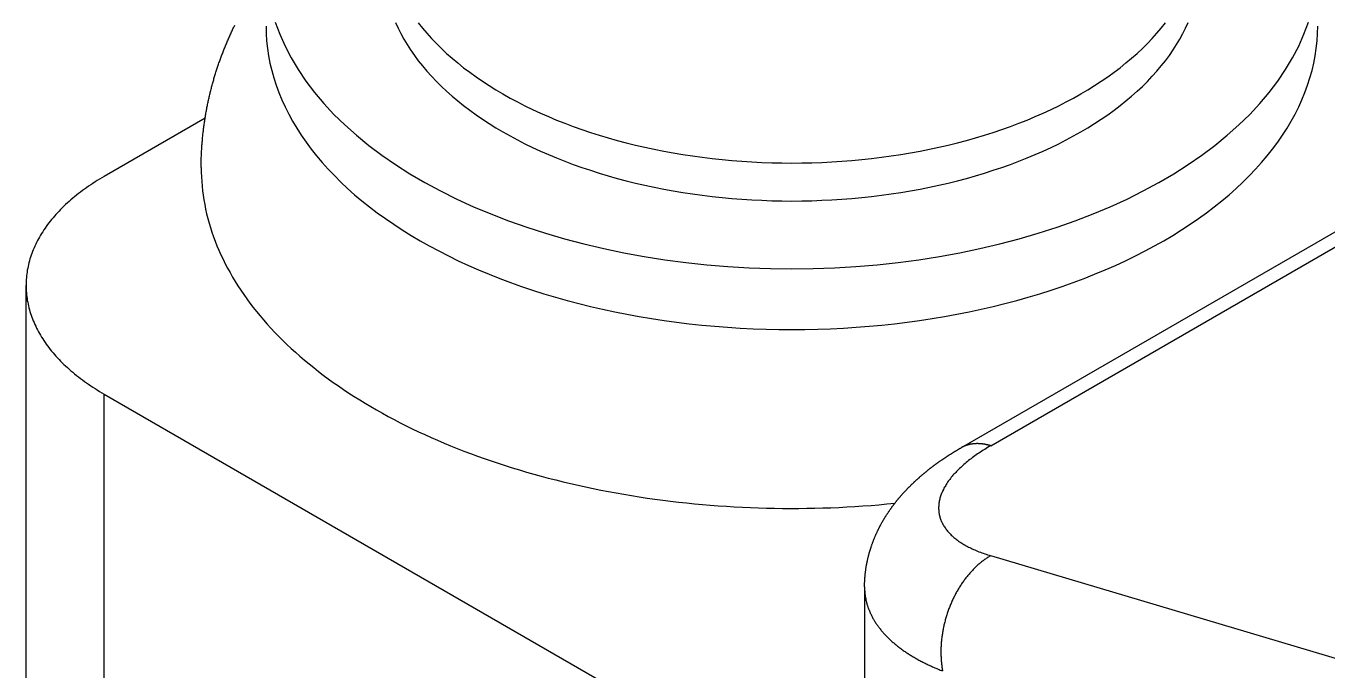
# Model space of a CAD drawing. Extents: x 3.27 to 9.48, y 3.29 to 7.63.
# Drawn here: x 7.4901 to 7.7786, y 7.1617 to 7.3046 of the extents above; entities that cross this region are included whole.
import ezdxf

# ---------------------------------------------------------------- set-up
doc = ezdxf.new("R2010")
doc.units = 0
doc.layers.add('VISIBLE_EDGES_ANSI_', color=7, linetype='CONTINUOUS')
doc.layers.add('VISIBLE_TANGENT_EDGES_ANSI', color=7, linetype='CONTINUOUS')

msp = doc.modelspace()

# ---------------------------------------------------------------- linework, layer by layer
at = {"layer": 'VISIBLE_EDGES_ANSI_'}
for p, q in [((8.17055, 7.48436), (7.69729, 7.21113)), ((7.52976, 7.28418), (7.50739, 7.27126)), ((7.49009, 7.15715), (7.49009, 7.24715)), ((7.50739, 7.22304), (7.67591, 7.12574)), ((7.67591, 7.18028), (7.67591, 6.91759))]:
    msp.add_line(p, q, dxfattribs=at)
for points in [[(7.54533, 7.3055, 0), (7.54632, 7.30282, 0), (7.54749, 7.30017, 0), (7.54884, 7.29755, 0), (7.55038, 7.29497, 0), (7.5521, 7.29242, 0), (7.554, 7.28991, 0), (7.55607, 7.28745, 0), (7.55832, 7.28504, 0), (7.56073, 7.28269, 0), (7.5633, 7.28039, 0), (7.56604, 7.27816, 0), (7.56893, 7.27599, 0), (7.57197, 7.2739, 0), (7.57515, 7.27187, 0), (7.57848, 7.26992, 0), (7.58194, 7.26806, 0), (7.58553, 7.26627, 0), (7.58924, 7.26457, 0), (7.59306, 7.26296, 0), (7.597, 7.26144, 0), (7.60104, 7.26001, 0), (7.60518, 7.25868, 0), (7.60941, 7.25745, 0), (7.61372, 7.25632, 0), (7.61811, 7.25529, 0), (7.62257, 7.25436, 0), (7.62709, 7.25354, 0), (7.63166, 7.25282, 0), (7.63628, 7.25222, 0), (7.64094, 7.25172, 0), (7.64563, 7.25133, 0), (7.65034, 7.25105, 0), (7.65507, 7.25089, 0), (7.6598, 7.25083, 0), (7.66454, 7.25089, 0), (7.66927, 7.25105, 0), (7.67398, 7.25133, 0), (7.67867, 7.25172, 0), (7.68333, 7.25222, 0), (7.68795, 7.25282, 0), (7.69252, 7.25354, 0), (7.69704, 7.25436, 0), (7.70149, 7.25529, 0), (7.70588, 7.25632, 0), (7.71019, 7.25745, 0), (7.71442, 7.25868, 0), (7.71856, 7.26001, 0), (7.7226, 7.26144, 0), (7.72654, 7.26296, 0), (7.73037, 7.26457, 0), (7.73408, 7.26627, 0), (7.73767, 7.26806, 0), (7.74113, 7.26992, 0), (7.74445, 7.27187, 0), (7.74764, 7.2739, 0), (7.75068, 7.27599, 0), (7.75357, 7.27816, 0), (7.7563, 7.28039, 0), (7.75888, 7.28269, 0), (7.76129, 7.28504, 0), (7.76353, 7.28745, 0), (7.76561, 7.28991, 0), (7.7675, 7.29242, 0), (7.76922, 7.29497, 0), (7.77076, 7.29755, 0), (7.77212, 7.30017, 0), (7.77329, 7.30282, 0), (7.77427, 7.3055, 0)], [(7.57197, 7.30541, 0), (7.57253, 7.30417, 0), (7.57315, 7.30294, 0), (7.57382, 7.30172, 0), (7.57454, 7.3005, 0), (7.57532, 7.2993, 0), (7.57614, 7.29811, 0), (7.57702, 7.29693, 0), (7.57795, 7.29576, 0), (7.57892, 7.29461, 0), (7.57994, 7.29347, 0), (7.58102, 7.29235, 0), (7.58213, 7.29124, 0), (7.5833, 7.29014, 0), (7.58451, 7.28907, 0), (7.58577, 7.28801, 0), (7.58707, 7.28697, 0), (7.58842, 7.28595, 0), (7.58981, 7.28495, 0), (7.59124, 7.28397, 0), (7.59271, 7.28301, 0), (7.59422, 7.28207, 0), (7.59577, 7.28115, 0), (7.59736, 7.28025, 0), (7.59899, 7.27938, 0), (7.60066, 7.27853, 0), (7.60236, 7.2777, 0), (7.60409, 7.2769, 0), (7.60586, 7.27612, 0), (7.60766, 7.27537, 0), (7.6095, 7.27465, 0), (7.61136, 7.27395, 0), (7.61325, 7.27327, 0), (7.61517, 7.27263, 0), (7.61712, 7.27201, 0), (7.61909, 7.27142, 0), (7.62109, 7.27085, 0), (7.62311, 7.27032, 0), (7.62515, 7.26981, 0), (7.62721, 7.26934, 0), (7.6293, 7.26889, 0), (7.6314, 7.26847, 0), (7.63352, 7.26809, 0), (7.63565, 7.26773, 0), (7.6378, 7.2674, 0), (7.63996, 7.2671, 0), (7.64214, 7.26684, 0), (7.64432, 7.2666, 0), (7.64652, 7.2664, 0), (7.64872, 7.26623, 0), (7.65093, 7.26609, 0), (7.65314, 7.26598, 0), (7.65536, 7.2659, 0), (7.65758, 7.26585, 0), (7.6598, 7.26583, 0), (7.66203, 7.26585, 0), (7.66425, 7.2659, 0), (7.66646, 7.26598, 0), (7.66868, 7.26609, 0), (7.67089, 7.26623, 0), (7.67309, 7.2664, 0), (7.67528, 7.2666, 0), (7.67747, 7.26684, 0), (7.67964, 7.2671, 0), (7.6818, 7.2674, 0), (7.68395, 7.26773, 0), (7.68609, 7.26809, 0), (7.68821, 7.26847, 0), (7.69031, 7.26889, 0), (7.69239, 7.26934, 0), (7.69446, 7.26981, 0), (7.6965, 7.27032, 0), (7.69852, 7.27085, 0), (7.70052, 7.27142, 0), (7.70249, 7.27201, 0), (7.70444, 7.27263, 0), (7.70636, 7.27327, 0), (7.70825, 7.27395, 0), (7.71011, 7.27465, 0), (7.71194, 7.27537, 0), (7.71374, 7.27612, 0), (7.71551, 7.2769, 0), (7.71725, 7.2777, 0), (7.71895, 7.27853, 0), (7.72061, 7.27938, 0), (7.72224, 7.28025, 0), (7.72383, 7.28115, 0), (7.72538, 7.28207, 0), (7.7269, 7.28301, 0), (7.72837, 7.28397, 0), (7.7298, 7.28495, 0), (7.73119, 7.28595, 0), (7.73253, 7.28697, 0), (7.73384, 7.28801, 0), (7.73509, 7.28907, 0), (7.73631, 7.29014, 0), (7.73747, 7.29124, 0), (7.73859, 7.29235, 0), (7.73966, 7.29347, 0), (7.74069, 7.29461, 0), (7.74166, 7.29576, 0), (7.74259, 7.29693, 0), (7.74346, 7.29811, 0), (7.74429, 7.2993, 0), (7.74506, 7.3005, 0), (7.74578, 7.30172, 0), (7.74645, 7.30294, 0), (7.74707, 7.30417, 0), (7.74764, 7.30541, 0)], [(7.5289, 7.27327, 0), (7.5289, 7.27352, 0), (7.5289, 7.27377, 0), (7.5289, 7.27401, 0), (7.5289, 7.27426, 0), (7.52891, 7.27451, 0), (7.52891, 7.27476, 0), (7.52892, 7.27501, 0), (7.52893, 7.27525, 0), (7.52893, 7.2755, 0), (7.52894, 7.27575, 0), (7.52895, 7.27599, 0), (7.52896, 7.27624, 0), (7.52897, 7.27649, 0), (7.52899, 7.27674, 0), (7.529, 7.27698, 0), (7.52901, 7.27723, 0), (7.52903, 7.27748, 0), (7.52904, 7.27772, 0), (7.52906, 7.27797, 0), (7.52908, 7.27822, 0), (7.5291, 7.27846, 0), (7.52912, 7.27871, 0), (7.52914, 7.27896, 0), (7.52916, 7.2792, 0), (7.52918, 7.27945, 0), (7.5292, 7.2797, 0), (7.52923, 7.27994, 0), (7.52925, 7.28019, 0), (7.52928, 7.28043, 0), (7.5293, 7.28068, 0), (7.52933, 7.28092, 0), (7.52936, 7.28117, 0), (7.52939, 7.28141, 0), (7.52942, 7.28166, 0), (7.52945, 7.2819, 0), (7.52948, 7.28215, 0), (7.52951, 7.28239, 0), (7.52954, 7.28264, 0), (7.52958, 7.28288, 0), (7.52961, 7.28313, 0), (7.52965, 7.28337, 0), (7.52968, 7.28361, 0), (7.52972, 7.28386, 0), (7.52976, 7.2841, 0), (7.5298, 7.28434, 0), (7.52984, 7.28459, 0), (7.52988, 7.28483, 0), (7.52992, 7.28507, 0), (7.52996, 7.28532, 0), (7.53, 7.28556, 0), (7.53005, 7.2858, 0), (7.53009, 7.28604, 0), (7.53014, 7.28628, 0), (7.53019, 7.28652, 0), (7.53023, 7.28677, 0), (7.53028, 7.28701, 0), (7.53033, 7.28725, 0), (7.53038, 7.28749, 0), (7.53043, 7.28773, 0), (7.53048, 7.28797, 0), (7.53053, 7.28821, 0), (7.53059, 7.28845, 0), (7.53064, 7.28869, 0), (7.53069, 7.28893, 0), (7.53075, 7.28917, 0), (7.5308, 7.2894, 0), (7.53086, 7.28964, 0), (7.53092, 7.28988, 0), (7.53098, 7.29012, 0), (7.53104, 7.29036, 0), (7.5311, 7.29059, 0), (7.53116, 7.29083, 0), (7.53122, 7.29107, 0), (7.53128, 7.2913, 0), (7.53134, 7.29154, 0), (7.53141, 7.29177, 0), (7.53147, 7.29201, 0), (7.53154, 7.29224, 0), (7.53161, 7.29248, 0), (7.53167, 7.29271, 0), (7.53174, 7.29295, 0), (7.53181, 7.29318, 0), (7.53188, 7.29342, 0), (7.53195, 7.29365, 0), (7.53202, 7.29388, 0), (7.53209, 7.29411, 0), (7.53216, 7.29435, 0), (7.53224, 7.29458, 0), (7.53231, 7.29481, 0), (7.53238, 7.29504, 0), (7.53246, 7.29527, 0), (7.53254, 7.2955, 0), (7.53261, 7.29573, 0), (7.53269, 7.29596, 0), (7.53277, 7.29619, 0), (7.53285, 7.29642, 0), (7.53293, 7.29665, 0), (7.53301, 7.29688, 0), (7.53309, 7.2971, 0), (7.53317, 7.29733, 0), (7.53325, 7.29756, 0), (7.53334, 7.29779, 0), (7.53342, 7.29801, 0), (7.53351, 7.29824, 0), (7.53359, 7.29846, 0), (7.53368, 7.29869, 0), (7.53377, 7.29891, 0), (7.53385, 7.29914, 0), (7.53394, 7.29936, 0), (7.53403, 7.29958, 0), (7.53412, 7.29981, 0), (7.53421, 7.30003, 0), (7.5343, 7.30025, 0), (7.53439, 7.30047, 0), (7.53449, 7.3007, 0), (7.53458, 7.30092, 0), (7.53467, 7.30114, 0), (7.53477, 7.30136, 0), (7.53486, 7.30158, 0), (7.53496, 7.3018, 0), (7.53506, 7.30202, 0), (7.53515, 7.30223, 0), (7.53525, 7.30245, 0), (7.53535, 7.30267, 0), (7.53545, 7.30289, 0), (7.53555, 7.3031, 0), (7.53565, 7.30332, 0), (7.53575, 7.30354, 0), (7.53585, 7.30375, 0), (7.53595, 7.30397, 0), (7.53606, 7.30418, 0), (7.53616, 7.3044, 0), (7.53626, 7.30461, 0), (7.53637, 7.30482, 0)], [(7.54327, 7.30461, 0), (7.5433, 7.30296, 0), (7.54341, 7.30131, 0), (7.54358, 7.29966, 0), (7.54383, 7.29802, 0), (7.54414, 7.29638, 0), (7.54453, 7.29474, 0), (7.54498, 7.29311, 0), (7.54551, 7.29149, 0), (7.5461, 7.28987, 0), (7.54676, 7.28827, 0), (7.54749, 7.28667, 0), (7.54829, 7.28508, 0), (7.54915, 7.28351, 0), (7.55008, 7.28195, 0), (7.55108, 7.2804, 0), (7.55214, 7.27887, 0), (7.55327, 7.27735, 0), (7.55446, 7.27585, 0), (7.55571, 7.27436, 0), (7.55703, 7.2729, 0), (7.55841, 7.27145, 0), (7.55985, 7.27002, 0), (7.56135, 7.26862, 0), (7.56291, 7.26723, 0), (7.56453, 7.26587, 0), (7.5662, 7.26453, 0), (7.56793, 7.26322, 0), (7.56972, 7.26193, 0), (7.57156, 7.26067, 0), (7.57346, 7.25943, 0), (7.5754, 7.25822, 0), (7.5774, 7.25704, 0), (7.57945, 7.25588, 0), (7.58154, 7.25476, 0), (7.58369, 7.25367, 0), (7.58587, 7.2526, 0), (7.58811, 7.25157, 0), (7.59038, 7.25057, 0), (7.5927, 7.2496, 0), (7.59506, 7.24867, 0), (7.59746, 7.24777, 0), (7.59989, 7.2469, 0), (7.60236, 7.24607, 0), (7.60487, 7.24528, 0), (7.60741, 7.24452, 0), (7.60998, 7.24379, 0), (7.61258, 7.2431, 0), (7.61521, 7.24245, 0), (7.61786, 7.24184, 0), (7.62054, 7.24126, 0), (7.62325, 7.24073, 0), (7.62597, 7.24023, 0), (7.62872, 7.23977, 0), (7.63149, 7.23935, 0), (7.63427, 7.23897, 0), (7.63707, 7.23862, 0), (7.63988, 7.23832, 0), (7.6427, 7.23806, 0), (7.64554, 7.23784, 0), (7.64838, 7.23766, 0), (7.65123, 7.23751, 0), (7.65408, 7.23741, 0), (7.65694, 7.23735, 0), (7.6598, 7.23733, 0), (7.66266, 7.23735, 0), (7.66552, 7.23741, 0), (7.66838, 7.23751, 0), (7.67123, 7.23766, 0), (7.67407, 7.23784, 0), (7.6769, 7.23806, 0), (7.67973, 7.23832, 0), (7.68254, 7.23862, 0), (7.68534, 7.23897, 0), (7.68812, 7.23935, 0), (7.69088, 7.23977, 0), (7.69363, 7.24023, 0), (7.69636, 7.24073, 0), (7.69906, 7.24126, 0), (7.70174, 7.24184, 0), (7.7044, 7.24245, 0), (7.70703, 7.2431, 0), (7.70963, 7.24379, 0), (7.7122, 7.24452, 0), (7.71474, 7.24528, 0), (7.71724, 7.24607, 0), (7.71971, 7.2469, 0), (7.72215, 7.24777, 0), (7.72455, 7.24867, 0), (7.7269, 7.2496, 0), (7.72922, 7.25057, 0), (7.7315, 7.25157, 0), (7.73373, 7.2526, 0), (7.73592, 7.25367, 0), (7.73806, 7.25476, 0), (7.74016, 7.25588, 0), (7.74221, 7.25704, 0), (7.7442, 7.25822, 0), (7.74615, 7.25943, 0), (7.74804, 7.26067, 0), (7.74989, 7.26193, 0), (7.75167, 7.26322, 0), (7.7534, 7.26453, 0), (7.75508, 7.26587, 0), (7.7567, 7.26723, 0), (7.75826, 7.26862, 0), (7.75976, 7.27002, 0), (7.7612, 7.27145, 0), (7.76258, 7.2729, 0), (7.7639, 7.27436, 0), (7.76515, 7.27585, 0), (7.76634, 7.27735, 0), (7.76747, 7.27887, 0), (7.76853, 7.2804, 0), (7.76953, 7.28195, 0), (7.77046, 7.28351, 0), (7.77132, 7.28508, 0), (7.77212, 7.28667, 0), (7.77285, 7.28827, 0), (7.77351, 7.28987, 0), (7.7741, 7.29149, 0), (7.77462, 7.29311, 0), (7.77508, 7.29474, 0), (7.77546, 7.29638, 0), (7.77578, 7.29802, 0), (7.77602, 7.29966, 0), (7.7762, 7.30131, 0), (7.7763, 7.30296, 0), (7.77634, 7.30461, 0)], [(7.50739, 7.27126, 0), (7.50688, 7.27096, 0), (7.50637, 7.27066, 0), (7.50588, 7.27036, 0), (7.50539, 7.27005, 0), (7.5049, 7.26974, 0), (7.50443, 7.26942, 0), (7.50396, 7.2691, 0), (7.50349, 7.26878, 0), (7.50304, 7.26846, 0), (7.50259, 7.26813, 0), (7.50215, 7.2678, 0), (7.50171, 7.26746, 0), (7.50128, 7.26713, 0), (7.50086, 7.26679, 0), (7.50045, 7.26644, 0), (7.50004, 7.2661, 0), (7.49964, 7.26575, 0), (7.49925, 7.26539, 0), (7.49887, 7.26504, 0), (7.49849, 7.26468, 0), (7.49812, 7.26432, 0), (7.49776, 7.26396, 0), (7.49741, 7.26359, 0), (7.49706, 7.26323, 0), (7.49672, 7.26286, 0), (7.49639, 7.26248, 0), (7.49607, 7.26211, 0), (7.49576, 7.26173, 0), (7.49545, 7.26135, 0), (7.49515, 7.26097, 0), (7.49487, 7.26059, 0), (7.49458, 7.2602, 0), (7.49431, 7.25981, 0), (7.49405, 7.25942, 0), (7.49379, 7.25903, 0), (7.49354, 7.25864, 0), (7.4933, 7.25824, 0), (7.49307, 7.25785, 0), (7.49285, 7.25745, 0), (7.49263, 7.25705, 0), (7.49243, 7.25665, 0), (7.49223, 7.25625, 0), (7.49204, 7.25584, 0), (7.49186, 7.25544, 0), (7.49169, 7.25503, 0), (7.49152, 7.25462, 0), (7.49137, 7.25421, 0), (7.49122, 7.2538, 0), (7.49109, 7.25339, 0), (7.49096, 7.25298, 0), (7.49084, 7.25257, 0), (7.49073, 7.25216, 0), (7.49063, 7.25174, 0), (7.49053, 7.25133, 0), (7.49045, 7.25091, 0), (7.49037, 7.2505, 0), (7.49031, 7.25008, 0), (7.49025, 7.24966, 0), (7.4902, 7.24924, 0), (7.49016, 7.24883, 0), (7.49013, 7.24841, 0), (7.49011, 7.24799, 0), (7.49009, 7.24757, 0), (7.49009, 7.24715, 0), (7.49009, 7.24673, 0), (7.49011, 7.24632, 0), (7.49013, 7.2459, 0), (7.49016, 7.24548, 0), (7.4902, 7.24506, 0), (7.49025, 7.24464, 0), (7.49031, 7.24423, 0), (7.49037, 7.24381, 0), (7.49045, 7.2434, 0), (7.49053, 7.24298, 0), (7.49063, 7.24256, 0), (7.49073, 7.24215, 0), (7.49084, 7.24174, 0), (7.49096, 7.24132, 0), (7.49109, 7.24091, 0), (7.49122, 7.2405, 0), (7.49137, 7.24009, 0), (7.49152, 7.23968, 0), (7.49169, 7.23928, 0), (7.49186, 7.23887, 0), (7.49204, 7.23846, 0), (7.49223, 7.23806, 0), (7.49243, 7.23766, 0), (7.49263, 7.23726, 0), (7.49285, 7.23686, 0), (7.49307, 7.23646, 0), (7.4933, 7.23606, 0), (7.49354, 7.23567, 0), (7.49379, 7.23527, 0), (7.49405, 7.23488, 0), (7.49431, 7.23449, 0), (7.49458, 7.23411, 0), (7.49487, 7.23372, 0), (7.49515, 7.23334, 0), (7.49545, 7.23295, 0), (7.49576, 7.23258, 0), (7.49607, 7.2322, 0), (7.49639, 7.23182, 0), (7.49672, 7.23145, 0), (7.49706, 7.23108, 0), (7.49741, 7.23071, 0), (7.49776, 7.23035, 0), (7.49812, 7.22998, 0), (7.49849, 7.22962, 0), (7.49887, 7.22927, 0), (7.49925, 7.22891, 0), (7.49964, 7.22856, 0), (7.50004, 7.22821, 0), (7.50045, 7.22786, 0), (7.50086, 7.22752, 0), (7.50128, 7.22718, 0), (7.50171, 7.22684, 0), (7.50215, 7.22651, 0), (7.50259, 7.22618, 0), (7.50304, 7.22585, 0), (7.50349, 7.22552, 0), (7.50396, 7.2252, 0), (7.50443, 7.22488, 0), (7.5049, 7.22457, 0), (7.50539, 7.22426, 0), (7.50588, 7.22395, 0), (7.50637, 7.22364, 0), (7.50688, 7.22334, 0), (7.50739, 7.22304, 0)], [(7.5289, 7.27327, 0), (7.52891, 7.27224, 0), (7.52895, 7.27121, 0), (7.52901, 7.27018, 0), (7.52909, 7.26915, 0), (7.5292, 7.26812, 0), (7.52934, 7.26709, 0), (7.52949, 7.26607, 0), (7.52968, 7.26504, 0), (7.52988, 7.26402, 0), (7.53011, 7.26299, 0), (7.53037, 7.26197, 0), (7.53065, 7.26095, 0), (7.53095, 7.25994, 0), (7.53128, 7.25893, 0), (7.53163, 7.25791, 0), (7.532, 7.25691, 0), (7.5324, 7.2559, 0), (7.53282, 7.2549, 0), (7.53327, 7.2539, 0), (7.53374, 7.25291, 0), (7.53423, 7.25192, 0), (7.53475, 7.25093, 0), (7.53529, 7.24995, 0), (7.53585, 7.24897, 0), (7.53644, 7.24799, 0), (7.53704, 7.24702, 0), (7.53768, 7.24606, 0), (7.53833, 7.2451, 0), (7.53901, 7.24415, 0), (7.53971, 7.2432, 0), (7.54043, 7.24226, 0), (7.54117, 7.24132, 0), (7.54194, 7.24039, 0), (7.54273, 7.23946, 0), (7.54354, 7.23854, 0), (7.54437, 7.23763, 0), (7.54522, 7.23672, 0), (7.54609, 7.23583, 0), (7.54699, 7.23493, 0), (7.54791, 7.23405, 0), (7.54884, 7.23317, 0), (7.5498, 7.2323, 0), (7.55078, 7.23144, 0), (7.55178, 7.23058, 0), (7.5528, 7.22974, 0), (7.55383, 7.2289, 0), (7.55489, 7.22807, 0), (7.55597, 7.22725, 0), (7.55707, 7.22643, 0), (7.55818, 7.22563, 0), (7.55932, 7.22483, 0), (7.56047, 7.22405, 0), (7.56164, 7.22327, 0), (7.56284, 7.2225, 0), (7.56404, 7.22174, 0), (7.56527, 7.22099, 0), (7.56651, 7.22025, 0), (7.56778, 7.21952, 0), (7.56905, 7.2188, 0), (7.57035, 7.21809, 0), (7.57166, 7.21739, 0), (7.57299, 7.2167, 0), (7.57433, 7.21603, 0), (7.57569, 7.21536, 0), (7.57707, 7.2147, 0), (7.57846, 7.21405, 0), (7.57987, 7.21342, 0), (7.58129, 7.2128, 0), (7.58273, 7.21218, 0), (7.58418, 7.21158, 0), (7.58564, 7.21099, 0), (7.58712, 7.21041, 0), (7.58861, 7.20985, 0), (7.59012, 7.20929, 0), (7.59164, 7.20875, 0), (7.59317, 7.20822, 0), (7.59471, 7.2077, 0), (7.59626, 7.20719, 0), (7.59783, 7.2067, 0), (7.59941, 7.20622, 0), (7.601, 7.20575, 0), (7.6026, 7.20529, 0), (7.60421, 7.20485, 0), (7.60583, 7.20441, 0), (7.60747, 7.204, 0), (7.60911, 7.20359, 0), (7.61076, 7.2032, 0), (7.61242, 7.20282, 0), (7.61409, 7.20245, 0), (7.61576, 7.2021, 0), (7.61745, 7.20176, 0), (7.61914, 7.20143, 0), (7.62085, 7.20112, 0), (7.62255, 7.20082, 0), (7.62427, 7.20053, 0), (7.62599, 7.20026, 0), (7.62772, 7.2, 0), (7.62945, 7.19975, 0), (7.63119, 7.19952, 0), (7.63294, 7.1993, 0), (7.63469, 7.1991, 0), (7.63644, 7.19891, 0), (7.6382, 7.19873, 0), (7.63997, 7.19857, 0), (7.64173, 7.19842, 0), (7.6435, 7.19828, 0), (7.64528, 7.19816, 0), (7.64705, 7.19805, 0), (7.64883, 7.19796, 0), (7.65061, 7.19788, 0), (7.65239, 7.19781, 0), (7.65418, 7.19776, 0), (7.65596, 7.19773, 0), (7.65775, 7.1977, 0), (7.65953, 7.19769, 0), (7.66132, 7.1977, 0), (7.6631, 7.19772, 0), (7.66489, 7.19775, 0), (7.66667, 7.1978, 0), (7.66845, 7.19786, 0), (7.67023, 7.19793, 0), (7.67201, 7.19802, 0), (7.67379, 7.19813, 0), (7.67556, 7.19824, 0), (7.67734, 7.19837, 0), (7.6791, 7.19852, 0), (7.68087, 7.19868, 0), (7.68263, 7.19885, 0)], [(7.67591, 7.18028, 0), (7.67591, 7.18041, 0), (7.67591, 7.18054, 0), (7.67592, 7.18066, 0), (7.67592, 7.18079, 0), (7.67592, 7.18092, 0), (7.67592, 7.18104, 0), (7.67593, 7.18117, 0), (7.67593, 7.1813, 0), (7.67594, 7.18142, 0), (7.67594, 7.18155, 0), (7.67595, 7.18168, 0), (7.67596, 7.1818, 0), (7.67596, 7.18193, 0), (7.67597, 7.18205, 0), (7.67598, 7.18218, 0), (7.67599, 7.1823, 0), (7.676, 7.18243, 0), (7.67601, 7.18255, 0), (7.67602, 7.18268, 0), (7.67603, 7.1828, 0), (7.67604, 7.18293, 0), (7.67606, 7.18305, 0), (7.67607, 7.18318, 0), (7.67608, 7.1833, 0), (7.6761, 7.18342, 0), (7.67611, 7.18355, 0), (7.67613, 7.18367, 0), (7.67614, 7.18379, 0), (7.67616, 7.18391, 0), (7.67617, 7.18404, 0), (7.67619, 7.18416, 0), (7.67621, 7.18428, 0), (7.67623, 7.1844, 0), (7.67625, 7.18452, 0), (7.67626, 7.18465, 0), (7.67628, 7.18477, 0), (7.6763, 7.18489, 0), (7.67633, 7.18501, 0), (7.67635, 7.18513, 0), (7.67637, 7.18525, 0), (7.67639, 7.18537, 0), (7.67641, 7.18549, 0), (7.67644, 7.18561, 0), (7.67646, 7.18573, 0), (7.67648, 7.18585, 0), (7.67651, 7.18597, 0), (7.67653, 7.18608, 0), (7.67656, 7.1862, 0), (7.67658, 7.18632, 0), (7.67661, 7.18644, 0), (7.67664, 7.18655, 0), (7.67667, 7.18667, 0), (7.67669, 7.18679, 0), (7.67672, 7.18691, 0), (7.67675, 7.18702, 0), (7.67678, 7.18714, 0), (7.67681, 7.18725, 0), (7.67684, 7.18737, 0), (7.67687, 7.18748, 0), (7.6769, 7.1876, 0), (7.67693, 7.18771, 0), (7.67696, 7.18783, 0), (7.67699, 7.18794, 0), (7.67703, 7.18805, 0), (7.67706, 7.18817, 0), (7.67709, 7.18828, 0), (7.67713, 7.18839, 0), (7.67716, 7.1885, 0), (7.6772, 7.18862, 0), (7.67723, 7.18873, 0), (7.67727, 7.18884, 0), (7.6773, 7.18895, 0), (7.67734, 7.18906, 0), (7.67737, 7.18917, 0), (7.67741, 7.18928, 0), (7.67745, 7.18939, 0), (7.67749, 7.1895, 0), (7.67752, 7.18961, 0), (7.67756, 7.18972, 0), (7.6776, 7.18982, 0), (7.67764, 7.18993, 0), (7.67768, 7.19004, 0), (7.67772, 7.19015, 0), (7.67776, 7.19025, 0), (7.6778, 7.19036, 0), (7.67784, 7.19047, 0), (7.67788, 7.19057, 0), (7.67792, 7.19068, 0), (7.67796, 7.19078, 0), (7.678, 7.19089, 0), (7.67805, 7.19099, 0), (7.67809, 7.1911, 0), (7.67813, 7.1912, 0), (7.67817, 7.1913, 0), (7.67822, 7.19141, 0), (7.67826, 7.19151, 0), (7.67831, 7.19161, 0), (7.67835, 7.19171, 0), (7.67839, 7.19181, 0), (7.67844, 7.19192, 0), (7.67848, 7.19202, 0), (7.67853, 7.19212, 0), (7.67858, 7.19222, 0), (7.67862, 7.19232, 0), (7.67867, 7.19242, 0), (7.67872, 7.19252, 0), (7.67876, 7.19262, 0), (7.67881, 7.19272, 0), (7.67886, 7.19281, 0), (7.6789, 7.19291, 0), (7.67895, 7.19301, 0), (7.679, 7.19311, 0), (7.67905, 7.19321, 0), (7.6791, 7.1933, 0), (7.67915, 7.1934, 0), (7.6792, 7.1935, 0), (7.67925, 7.19359, 0), (7.6793, 7.19369, 0), (7.67935, 7.19378, 0), (7.6794, 7.19388, 0), (7.67945, 7.19397, 0), (7.6795, 7.19407, 0), (7.67955, 7.19416, 0), (7.6796, 7.19426, 0), (7.67965, 7.19435, 0), (7.6797, 7.19444, 0), (7.67976, 7.19454, 0), (7.67981, 7.19463, 0), (7.67986, 7.19472, 0), (7.67991, 7.19481, 0), (7.67997, 7.1949, 0), (7.68002, 7.195, 0), (7.68007, 7.19509, 0), (7.68013, 7.19518, 0), (7.68018, 7.19527, 0), (7.68023, 7.19536, 0), (7.68029, 7.19545, 0), (7.68034, 7.19554, 0), (7.6804, 7.19563, 0), (7.68045, 7.19572, 0), (7.68051, 7.1958, 0), (7.68056, 7.19589, 0), (7.68062, 7.19598, 0), (7.68067, 7.19607, 0), (7.68073, 7.19616, 0), (7.68078, 7.19624, 0), (7.68084, 7.19633, 0), (7.68089, 7.19642, 0), (7.68095, 7.1965, 0), (7.68101, 7.19659, 0), (7.68106, 7.19667, 0), (7.68112, 7.19676, 0), (7.68118, 7.19684, 0), (7.68124, 7.19693, 0), (7.68129, 7.19701, 0), (7.68135, 7.1971, 0), (7.68141, 7.19718, 0), (7.68147, 7.19727, 0), (7.68152, 7.19735, 0), (7.68158, 7.19743, 0), (7.68164, 7.19752, 0), (7.6817, 7.1976, 0), (7.68176, 7.19768, 0), (7.68182, 7.19776, 0), (7.68187, 7.19784, 0), (7.68193, 7.19793, 0), (7.68199, 7.19801, 0), (7.68205, 7.19809, 0), (7.68211, 7.19817, 0), (7.68217, 7.19825, 0), (7.68223, 7.19833, 0), (7.68229, 7.19841, 0), (7.68235, 7.19849, 0), (7.68241, 7.19857, 0), (7.68247, 7.19865, 0), (7.68253, 7.19873, 0), (7.68259, 7.19881, 0), (7.68265, 7.19888, 0), (7.68272, 7.19896, 0), (7.68278, 7.19904, 0), (7.68284, 7.19912, 0), (7.6829, 7.1992, 0), (7.68296, 7.19927, 0), (7.68302, 7.19935, 0), (7.68308, 7.19943, 0), (7.68315, 7.1995, 0), (7.68321, 7.19958, 0), (7.68327, 7.19966, 0), (7.68333, 7.19973, 0), (7.68339, 7.19981, 0), (7.68346, 7.19988, 0), (7.68352, 7.19996, 0), (7.68358, 7.20003, 0), (7.68365, 7.20011, 0), (7.68371, 7.20018, 0), (7.68377, 7.20026, 0), (7.68384, 7.20033, 0), (7.6839, 7.2004, 0), (7.68396, 7.20048, 0), (7.68403, 7.20055, 0), (7.68409, 7.20062, 0), (7.68415, 7.2007, 0), (7.68422, 7.20077, 0), (7.68428, 7.20084, 0), (7.68435, 7.20091, 0), (7.68441, 7.20098, 0), (7.68448, 7.20106, 0), (7.68454, 7.20113, 0), (7.68461, 7.2012, 0), (7.68467, 7.20127, 0), (7.68474, 7.20134, 0), (7.6848, 7.20141, 0), (7.68487, 7.20148, 0), (7.68493, 7.20155, 0), (7.685, 7.20162, 0), (7.68506, 7.20169, 0), (7.68513, 7.20176, 0), (7.68519, 7.20183, 0), (7.68526, 7.2019, 0), (7.68533, 7.20197, 0), (7.68539, 7.20204, 0), (7.68546, 7.20211, 0), (7.68552, 7.20217, 0), (7.68559, 7.20224, 0), (7.68566, 7.20231, 0), (7.68572, 7.20238, 0), (7.68579, 7.20245, 0), (7.68586, 7.20251, 0), (7.68592, 7.20258, 0), (7.68599, 7.20265, 0), (7.68606, 7.20271, 0), (7.68613, 7.20278, 0), (7.68619, 7.20285, 0), (7.68626, 7.20291, 0), (7.68633, 7.20298, 0), (7.6864, 7.20304, 0), (7.68646, 7.20311, 0), (7.68653, 7.20318, 0), (7.6866, 7.20324, 0), (7.68667, 7.20331, 0), (7.68673, 7.20337, 0), (7.6868, 7.20344, 0), (7.68687, 7.2035, 0), (7.68694, 7.20357, 0), (7.68701, 7.20363, 0), (7.68708, 7.20369, 0), (7.68714, 7.20376, 0), (7.68721, 7.20382, 0), (7.68728, 7.20389, 0), (7.68735, 7.20395, 0), (7.68742, 7.20401, 0), (7.68749, 7.20407, 0), (7.68756, 7.20414, 0), (7.68763, 7.2042, 0), (7.6877, 7.20426, 0), (7.68777, 7.20433, 0), (7.68784, 7.20439, 0), (7.68791, 7.20445, 0), (7.68798, 7.20451, 0), (7.68805, 7.20457, 0), (7.68812, 7.20463, 0), (7.68819, 7.2047, 0), (7.68826, 7.20476, 0), (7.68833, 7.20482, 0), (7.6884, 7.20488, 0), (7.68847, 7.20494, 0), (7.68854, 7.205, 0), (7.68861, 7.20506, 0), (7.68868, 7.20512, 0), (7.68875, 7.20518, 0), (7.68882, 7.20524, 0), (7.68889, 7.2053, 0), (7.68896, 7.20536, 0), (7.68903, 7.20542, 0), (7.6891, 7.20548, 0), (7.68918, 7.20554, 0), (7.68925, 7.2056, 0), (7.68932, 7.20566, 0), (7.68939, 7.20572, 0), (7.68946, 7.20577, 0), (7.68953, 7.20583, 0), (7.68961, 7.20589, 0), (7.68968, 7.20595, 0), (7.68975, 7.20601, 0), (7.68982, 7.20606, 0), (7.68989, 7.20612, 0), (7.68997, 7.20618, 0), (7.69004, 7.20624, 0), (7.69011, 7.20629, 0), (7.69018, 7.20635, 0), (7.69026, 7.20641, 0), (7.69033, 7.20647, 0), (7.6904, 7.20652, 0), (7.69047, 7.20658, 0), (7.69055, 7.20664, 0), (7.69062, 7.20669, 0), (7.69069, 7.20675, 0), (7.69077, 7.2068, 0), (7.69084, 7.20686, 0), (7.69091, 7.20692, 0), (7.69099, 7.20697, 0), (7.69106, 7.20703, 0), (7.69113, 7.20708, 0), (7.69121, 7.20714, 0), (7.69128, 7.20719, 0), (7.69136, 7.20725, 0), (7.69143, 7.2073, 0), (7.6915, 7.20736, 0), (7.69158, 7.20741, 0), (7.69165, 7.20747, 0), (7.69173, 7.20752, 0), (7.6918, 7.20758, 0), (7.69188, 7.20763, 0), (7.69195, 7.20768, 0), (7.69202, 7.20774, 0), (7.6921, 7.20779, 0), (7.69217, 7.20784, 0), (7.69225, 7.2079, 0), (7.69232, 7.20795, 0), (7.6924, 7.208, 0), (7.69247, 7.20806, 0), (7.69255, 7.20811, 0), (7.69262, 7.20816, 0), (7.6927, 7.20822, 0), (7.69277, 7.20827, 0), (7.69285, 7.20832, 0), (7.69293, 7.20837, 0), (7.693, 7.20843, 0), (7.69308, 7.20848, 0), (7.69315, 7.20853, 0), (7.69323, 7.20858, 0), (7.69331, 7.20863, 0), (7.69338, 7.20869, 0), (7.69346, 7.20874, 0), (7.69353, 7.20879, 0), (7.69361, 7.20884, 0), (7.69369, 7.20889, 0), (7.69376, 7.20894, 0), (7.69384, 7.20899, 0), (7.69392, 7.20904, 0), (7.69399, 7.20909, 0), (7.69407, 7.20915, 0), (7.69415, 7.2092, 0), (7.69422, 7.20925, 0), (7.6943, 7.2093, 0), (7.69438, 7.20935, 0), (7.69445, 7.2094, 0), (7.69453, 7.20945, 0), (7.69461, 7.2095, 0), (7.69469, 7.20955, 0), (7.69476, 7.2096, 0), (7.69484, 7.20965, 0), (7.69492, 7.20969, 0), (7.695, 7.20974, 0), (7.69508, 7.20979, 0), (7.69515, 7.20984, 0), (7.69523, 7.20989, 0), (7.69531, 7.20994, 0), (7.69539, 7.20999, 0), (7.69547, 7.21004, 0), (7.69554, 7.21009, 0), (7.69562, 7.21013, 0), (7.6957, 7.21018, 0), (7.69578, 7.21023, 0), (7.69586, 7.21028, 0), (7.69594, 7.21033, 0), (7.69602, 7.21037, 0), (7.69609, 7.21042, 0), (7.69617, 7.21047, 0), (7.69625, 7.21052, 0), (7.69633, 7.21056, 0), (7.69641, 7.21061, 0), (7.69649, 7.21066, 0), (7.69657, 7.21071, 0), (7.69665, 7.21075, 0), (7.69673, 7.2108, 0), (7.69681, 7.21085, 0), (7.69689, 7.21089, 0), (7.69697, 7.21094, 0), (7.69705, 7.21099, 0), (7.69713, 7.21103, 0), (7.69721, 7.21108, 0), (7.69729, 7.21113, 0)]]:
    msp.add_polyline3d(points, dxfattribs=at)
at = {"layer": 'VISIBLE_TANGENT_EDGES_ANSI'}
for p, q in [((7.70386, 7.21159), (8.17712, 7.48483)), ((7.50739, 7.13304), (7.50739, 7.22304)), ((8.16647, 7.04922), (7.70386, 7.18721))]:
    msp.add_line(p, q, dxfattribs=at)
for points in [[(7.57702, 7.30534, 0), (7.57795, 7.30417, 0), (7.57892, 7.30302, 0), (7.57994, 7.30188, 0), (7.58102, 7.30076, 0), (7.58213, 7.29965, 0), (7.5833, 7.29856, 0), (7.58451, 7.29748, 0), (7.58577, 7.29642, 0), (7.58707, 7.29538, 0), (7.58842, 7.29436, 0), (7.58981, 7.29336, 0), (7.59124, 7.29238, 0), (7.59271, 7.29142, 0), (7.59422, 7.29048, 0), (7.59577, 7.28956, 0), (7.59736, 7.28866, 0), (7.59899, 7.28779, 0), (7.60066, 7.28694, 0), (7.60236, 7.28611, 0), (7.60409, 7.28531, 0), (7.60586, 7.28454, 0), (7.60766, 7.28378, 0), (7.6095, 7.28306, 0), (7.61136, 7.28236, 0), (7.61325, 7.28168, 0), (7.61517, 7.28104, 0), (7.61712, 7.28042, 0), (7.61909, 7.27983, 0), (7.62109, 7.27927, 0), (7.62311, 7.27873, 0), (7.62515, 7.27823, 0), (7.62721, 7.27775, 0), (7.6293, 7.2773, 0), (7.6314, 7.27689, 0), (7.63352, 7.2765, 0), (7.63565, 7.27614, 0), (7.6378, 7.27581, 0), (7.63996, 7.27552, 0), (7.64214, 7.27525, 0), (7.64432, 7.27502, 0), (7.64652, 7.27481, 0), (7.64872, 7.27464, 0), (7.65093, 7.2745, 0), (7.65314, 7.27439, 0), (7.65536, 7.27431, 0), (7.65758, 7.27426, 0), (7.6598, 7.27425, 0), (7.66203, 7.27426, 0), (7.66425, 7.27431, 0), (7.66646, 7.27439, 0), (7.66868, 7.2745, 0), (7.67089, 7.27464, 0), (7.67309, 7.27481, 0), (7.67528, 7.27502, 0), (7.67747, 7.27525, 0), (7.67964, 7.27552, 0), (7.6818, 7.27581, 0), (7.68395, 7.27614, 0), (7.68609, 7.2765, 0), (7.68821, 7.27689, 0), (7.69031, 7.2773, 0), (7.69239, 7.27775, 0), (7.69446, 7.27823, 0), (7.6965, 7.27873, 0), (7.69852, 7.27927, 0), (7.70052, 7.27983, 0), (7.70249, 7.28042, 0), (7.70444, 7.28104, 0), (7.70636, 7.28168, 0), (7.70825, 7.28236, 0), (7.71011, 7.28306, 0), (7.71194, 7.28378, 0), (7.71374, 7.28454, 0), (7.71551, 7.28531, 0), (7.71725, 7.28611, 0), (7.71895, 7.28694, 0), (7.72061, 7.28779, 0), (7.72224, 7.28866, 0), (7.72383, 7.28956, 0), (7.72538, 7.29048, 0), (7.7269, 7.29142, 0), (7.72837, 7.29238, 0), (7.7298, 7.29336, 0), (7.73119, 7.29436, 0), (7.73253, 7.29538, 0), (7.73384, 7.29642, 0), (7.73509, 7.29748, 0), (7.73631, 7.29856, 0), (7.73747, 7.29965, 0), (7.73859, 7.30076, 0), (7.73966, 7.30188, 0), (7.74069, 7.30302, 0), (7.74166, 7.30417, 0), (7.74259, 7.30534, 0)], [(7.70386, 7.21159, 0), (7.70352, 7.21139, 0), (7.70318, 7.21119, 0), (7.70285, 7.21099, 0), (7.70253, 7.21079, 0), (7.7022, 7.21059, 0), (7.70189, 7.21038, 0), (7.70157, 7.21018, 0), (7.70126, 7.20997, 0), (7.70096, 7.20977, 0), (7.70066, 7.20956, 0), (7.70037, 7.20935, 0), (7.70008, 7.20914, 0), (7.69979, 7.20893, 0), (7.69951, 7.20872, 0), (7.69923, 7.20851, 0), (7.69896, 7.20829, 0), (7.6987, 7.20808, 0), (7.69844, 7.20787, 0), (7.69818, 7.20765, 0), (7.69793, 7.20744, 0), (7.69768, 7.20722, 0), (7.69744, 7.207, 0), (7.69721, 7.20678, 0), (7.69698, 7.20657, 0), (7.69675, 7.20635, 0), (7.69653, 7.20613, 0), (7.69632, 7.20591, 0), (7.69611, 7.20569, 0), (7.6959, 7.20547, 0), (7.69571, 7.20525, 0), (7.69551, 7.20503, 0), (7.69532, 7.20481, 0), (7.69514, 7.20459, 0), (7.69497, 7.20436, 0), (7.69479, 7.20414, 0), (7.69463, 7.20392, 0), (7.69447, 7.2037, 0), (7.69432, 7.20348, 0), (7.69417, 7.20325, 0), (7.69402, 7.20303, 0), (7.69389, 7.20281, 0), (7.69375, 7.20259, 0), (7.69363, 7.20237, 0), (7.69351, 7.20215, 0), (7.69339, 7.20192, 0), (7.69328, 7.2017, 0), (7.69318, 7.20148, 0), (7.69308, 7.20126, 0), (7.69299, 7.20104, 0), (7.69291, 7.20082, 0), (7.69283, 7.2006, 0), (7.69275, 7.20038, 0), (7.69269, 7.20016, 0), (7.69262, 7.19994, 0), (7.69257, 7.19973, 0), (7.69252, 7.19951, 0), (7.69247, 7.19929, 0), (7.69243, 7.19908, 0), (7.6924, 7.19886, 0), (7.69238, 7.19864, 0), (7.69235, 7.19843, 0), (7.69234, 7.19822, 0), (7.69233, 7.198, 0), (7.69233, 7.19779, 0), (7.69233, 7.19758, 0), (7.69234, 7.19737, 0), (7.69235, 7.19716, 0), (7.69238, 7.19695, 0), (7.6924, 7.19675, 0), (7.69243, 7.19654, 0), (7.69247, 7.19633, 0), (7.69252, 7.19613, 0), (7.69257, 7.19593, 0), (7.69262, 7.19572, 0), (7.69269, 7.19552, 0), (7.69275, 7.19532, 0), (7.69283, 7.19512, 0), (7.69291, 7.19493, 0), (7.69299, 7.19473, 0), (7.69308, 7.19454, 0), (7.69318, 7.19434, 0), (7.69328, 7.19415, 0), (7.69339, 7.19396, 0), (7.69351, 7.19377, 0), (7.69363, 7.19358, 0), (7.69375, 7.19339, 0), (7.69389, 7.19321, 0), (7.69402, 7.19303, 0), (7.69417, 7.19284, 0), (7.69432, 7.19266, 0), (7.69447, 7.19248, 0), (7.69463, 7.19231, 0), (7.69479, 7.19213, 0), (7.69497, 7.19196, 0), (7.69514, 7.19178, 0), (7.69532, 7.19161, 0), (7.69551, 7.19145, 0), (7.69571, 7.19128, 0), (7.6959, 7.19111, 0), (7.69611, 7.19095, 0), (7.69632, 7.19079, 0), (7.69653, 7.19063, 0), (7.69675, 7.19047, 0), (7.69698, 7.19032, 0), (7.69721, 7.19016, 0), (7.69744, 7.19001, 0), (7.69768, 7.18986, 0), (7.69793, 7.18971, 0), (7.69818, 7.18957, 0), (7.69844, 7.18942, 0), (7.6987, 7.18928, 0), (7.69896, 7.18914, 0), (7.69923, 7.189, 0), (7.69951, 7.18887, 0), (7.69979, 7.18874, 0), (7.70008, 7.18861, 0), (7.70037, 7.18848, 0), (7.70066, 7.18835, 0), (7.70096, 7.18823, 0), (7.70126, 7.1881, 0), (7.70157, 7.18798, 0), (7.70189, 7.18787, 0), (7.7022, 7.18775, 0), (7.70253, 7.18764, 0), (7.70285, 7.18753, 0), (7.70318, 7.18742, 0), (7.70352, 7.18732, 0), (7.70386, 7.18721, 0)], [(7.70386, 7.21159, 0), (7.7038, 7.21161, 0), (7.70374, 7.21162, 0), (7.70369, 7.21164, 0), (7.70363, 7.21166, 0), (7.70357, 7.21167, 0), (7.70351, 7.21169, 0), (7.70346, 7.2117, 0), (7.7034, 7.21172, 0), (7.70334, 7.21173, 0), (7.70328, 7.21175, 0), (7.70323, 7.21176, 0), (7.70317, 7.21177, 0), (7.70311, 7.21179, 0), (7.70305, 7.2118, 0), (7.703, 7.21181, 0), (7.70294, 7.21182, 0), (7.70288, 7.21184, 0), (7.70283, 7.21185, 0), (7.70277, 7.21186, 0), (7.70271, 7.21187, 0), (7.70266, 7.21188, 0), (7.7026, 7.21189, 0), (7.70254, 7.2119, 0), (7.70249, 7.21191, 0), (7.70243, 7.21192, 0), (7.70238, 7.21193, 0), (7.70232, 7.21194, 0), (7.70226, 7.21195, 0), (7.70221, 7.21195, 0), (7.70215, 7.21196, 0), (7.7021, 7.21197, 0), (7.70204, 7.21198, 0), (7.70199, 7.21198, 0), (7.70193, 7.21199, 0), (7.70188, 7.212, 0), (7.70182, 7.212, 0), (7.70176, 7.21201, 0), (7.70171, 7.21201, 0), (7.70165, 7.21202, 0), (7.7016, 7.21202, 0), (7.70155, 7.21203, 0), (7.70149, 7.21203, 0), (7.70144, 7.21203, 0), (7.70138, 7.21204, 0), (7.70133, 7.21204, 0), (7.70127, 7.21204, 0), (7.70122, 7.21204, 0), (7.70117, 7.21204, 0), (7.70111, 7.21205, 0), (7.70106, 7.21205, 0), (7.701, 7.21205, 0), (7.70095, 7.21205, 0), (7.7009, 7.21205, 0), (7.70084, 7.21205, 0), (7.70079, 7.21205, 0), (7.70074, 7.21205, 0), (7.70069, 7.21205, 0), (7.70063, 7.21204, 0), (7.70058, 7.21204, 0), (7.70053, 7.21204, 0), (7.70048, 7.21204, 0), (7.70042, 7.21204, 0), (7.70037, 7.21203, 0), (7.70032, 7.21203, 0), (7.70027, 7.21202, 0), (7.70021, 7.21202, 0), (7.70016, 7.21202, 0), (7.70011, 7.21201, 0), (7.70006, 7.21201, 0), (7.70001, 7.212, 0), (7.69996, 7.21199, 0), (7.69991, 7.21199, 0), (7.69986, 7.21198, 0), (7.6998, 7.21198, 0), (7.69975, 7.21197, 0), (7.6997, 7.21196, 0), (7.69965, 7.21195, 0), (7.6996, 7.21194, 0), (7.69955, 7.21194, 0), (7.6995, 7.21193, 0), (7.69945, 7.21192, 0), (7.6994, 7.21191, 0), (7.69935, 7.2119, 0), (7.6993, 7.21189, 0), (7.69926, 7.21188, 0), (7.69921, 7.21187, 0), (7.69916, 7.21186, 0), (7.69911, 7.21185, 0), (7.69906, 7.21183, 0), (7.69901, 7.21182, 0), (7.69896, 7.21181, 0), (7.69891, 7.2118, 0), (7.69887, 7.21178, 0), (7.69882, 7.21177, 0), (7.69877, 7.21176, 0), (7.69872, 7.21174, 0), (7.69868, 7.21173, 0), (7.69863, 7.21171, 0), (7.69858, 7.2117, 0), (7.69853, 7.21168, 0), (7.69849, 7.21167, 0), (7.69844, 7.21165, 0), (7.69839, 7.21164, 0), (7.69835, 7.21162, 0), (7.6983, 7.2116, 0), (7.69826, 7.21159, 0), (7.69821, 7.21157, 0), (7.69816, 7.21155, 0), (7.69812, 7.21153, 0), (7.69807, 7.21151, 0), (7.69803, 7.21149, 0), (7.69798, 7.21148, 0), (7.69794, 7.21146, 0), (7.69789, 7.21144, 0), (7.69785, 7.21142, 0), (7.69781, 7.2114, 0), (7.69776, 7.21138, 0), (7.69772, 7.21135, 0), (7.69767, 7.21133, 0), (7.69763, 7.21131, 0), (7.69759, 7.21129, 0), (7.69754, 7.21127, 0), (7.6975, 7.21124, 0), (7.69746, 7.21122, 0), (7.69741, 7.2112, 0), (7.69737, 7.21117, 0), (7.69733, 7.21115, 0), (7.69729, 7.21113, 0)], [(7.70386, 7.18721, 0), (7.70369, 7.18711, 0), (7.70352, 7.18701, 0), (7.70335, 7.18691, 0), (7.70318, 7.1868, 0), (7.70301, 7.18669, 0), (7.70284, 7.18657, 0), (7.70268, 7.18646, 0), (7.70251, 7.18634, 0), (7.70234, 7.18622, 0), (7.70218, 7.1861, 0), (7.70202, 7.18597, 0), (7.70185, 7.18584, 0), (7.70169, 7.18571, 0), (7.70153, 7.18558, 0), (7.70137, 7.18545, 0), (7.70121, 7.18531, 0), (7.70105, 7.18517, 0), (7.70089, 7.18503, 0), (7.70073, 7.18488, 0), (7.70058, 7.18474, 0), (7.70042, 7.18459, 0), (7.70027, 7.18443, 0), (7.70011, 7.18428, 0), (7.69996, 7.18413, 0), (7.69981, 7.18397, 0), (7.69966, 7.18381, 0), (7.69951, 7.18365, 0), (7.69936, 7.18348, 0), (7.69921, 7.18332, 0), (7.69907, 7.18315, 0), (7.69892, 7.18298, 0), (7.69878, 7.1828, 0), (7.69864, 7.18263, 0), (7.6985, 7.18245, 0), (7.69836, 7.18228, 0), (7.69822, 7.1821, 0), (7.69809, 7.18191, 0), (7.69795, 7.18173, 0), (7.69782, 7.18154, 0), (7.69768, 7.18136, 0), (7.69755, 7.18117, 0), (7.69742, 7.18098, 0), (7.69729, 7.18078, 0), (7.69717, 7.18059, 0), (7.69704, 7.18039, 0), (7.69692, 7.1802, 0), (7.6968, 7.18, 0), (7.69668, 7.1798, 0), (7.69656, 7.17959, 0), (7.69644, 7.17939, 0), (7.69632, 7.17919, 0), (7.69621, 7.17898, 0), (7.6961, 7.17877, 0), (7.69599, 7.17856, 0), (7.69588, 7.17835, 0), (7.69577, 7.17814, 0), (7.69567, 7.17793, 0), (7.69556, 7.17771, 0), (7.69546, 7.1775, 0), (7.69536, 7.17728, 0), (7.69526, 7.17706, 0), (7.69516, 7.17684, 0), (7.69507, 7.17662, 0), (7.69497, 7.1764, 0), (7.69488, 7.17618, 0), (7.69479, 7.17596, 0), (7.69471, 7.17573, 0), (7.69462, 7.17551, 0), (7.69454, 7.17528, 0), (7.69445, 7.17505, 0), (7.69437, 7.17483, 0), (7.69429, 7.1746, 0), (7.69422, 7.17437, 0), (7.69414, 7.17414, 0), (7.69407, 7.17391, 0), (7.694, 7.17368, 0), (7.69393, 7.17345, 0), (7.69387, 7.17321, 0), (7.6938, 7.17298, 0), (7.69374, 7.17275, 0), (7.69368, 7.17251, 0), (7.69362, 7.17228, 0), (7.69356, 7.17205, 0), (7.69351, 7.17181, 0), (7.69346, 7.17158, 0), (7.69341, 7.17134, 0), (7.69336, 7.1711, 0), (7.69331, 7.17087, 0), (7.69327, 7.17063, 0), (7.69323, 7.1704, 0), (7.69319, 7.17016, 0), (7.69315, 7.16992, 0), (7.69311, 7.16969, 0), (7.69308, 7.16945, 0), (7.69305, 7.16921, 0), (7.69302, 7.16898, 0), (7.69299, 7.16874, 0), (7.69297, 7.16851, 0), (7.69294, 7.16827, 0), (7.69292, 7.16803, 0), (7.6929, 7.1678, 0), (7.69289, 7.16756, 0), (7.69287, 7.16733, 0), (7.69286, 7.16709, 0), (7.69285, 7.16686, 0), (7.69284, 7.16663, 0), (7.69284, 7.16639, 0), (7.69283, 7.16616, 0), (7.69283, 7.16593, 0), (7.69283, 7.1657, 0), (7.69283, 7.16547, 0), (7.69284, 7.16524, 0), (7.69285, 7.16501, 0), (7.69286, 7.16478, 0), (7.69287, 7.16455, 0), (7.69288, 7.16432, 0), (7.6929, 7.1641, 0), (7.69291, 7.16387, 0), (7.69293, 7.16364, 0), (7.69296, 7.16342, 0), (7.69298, 7.1632, 0), (7.69301, 7.16298, 0), (7.69304, 7.16275, 0), (7.69307, 7.16253, 0), (7.6931, 7.16232, 0), (7.69313, 7.1621, 0), (7.69317, 7.16188, 0), (7.69321, 7.16167, 0)], [(7.67591, 7.18028, 0), (7.67591, 7.18011, 0), (7.67592, 7.17993, 0), (7.67592, 7.17976, 0), (7.67593, 7.17958, 0), (7.67594, 7.17941, 0), (7.67595, 7.17923, 0), (7.67597, 7.17906, 0), (7.67598, 7.17888, 0), (7.676, 7.17871, 0), (7.67602, 7.17854, 0), (7.67605, 7.17836, 0), (7.67607, 7.17819, 0), (7.6761, 7.17802, 0), (7.67613, 7.17785, 0), (7.67616, 7.17768, 0), (7.6762, 7.1775, 0), (7.67623, 7.17733, 0), (7.67627, 7.17716, 0), (7.67631, 7.17699, 0), (7.67636, 7.17682, 0), (7.6764, 7.17665, 0), (7.67645, 7.17648, 0), (7.6765, 7.17631, 0), (7.67655, 7.17614, 0), (7.67661, 7.17598, 0), (7.67666, 7.17581, 0), (7.67672, 7.17564, 0), (7.67678, 7.17547, 0), (7.67685, 7.17531, 0), (7.67691, 7.17514, 0), (7.67698, 7.17497, 0), (7.67705, 7.17481, 0), (7.67712, 7.17464, 0), (7.67719, 7.17448, 0), (7.67727, 7.17431, 0), (7.67735, 7.17415, 0), (7.67743, 7.17398, 0), (7.67751, 7.17382, 0), (7.6776, 7.17366, 0), (7.67768, 7.1735, 0), (7.67777, 7.17333, 0), (7.67786, 7.17317, 0), (7.67796, 7.17301, 0), (7.67805, 7.17285, 0), (7.67815, 7.17269, 0), (7.67825, 7.17253, 0), (7.67835, 7.17237, 0), (7.67846, 7.17222, 0), (7.67856, 7.17206, 0), (7.67867, 7.1719, 0), (7.67878, 7.17174, 0), (7.67889, 7.17159, 0), (7.67901, 7.17143, 0), (7.67912, 7.17128, 0), (7.67924, 7.17112, 0), (7.67936, 7.17097, 0), (7.67949, 7.17081, 0), (7.67961, 7.17066, 0), (7.67974, 7.17051, 0), (7.67987, 7.17036, 0), (7.68, 7.1702, 0), (7.68013, 7.17005, 0), (7.68027, 7.1699, 0), (7.68041, 7.16975, 0), (7.68055, 7.16961, 0), (7.68069, 7.16946, 0), (7.68083, 7.16931, 0), (7.68098, 7.16916, 0), (7.68113, 7.16902, 0), (7.68128, 7.16887, 0), (7.68143, 7.16872, 0), (7.68158, 7.16858, 0), (7.68174, 7.16844, 0), (7.6819, 7.16829, 0), (7.68206, 7.16815, 0), (7.68222, 7.16801, 0), (7.68238, 7.16787, 0), (7.68255, 7.16773, 0), (7.68272, 7.16759, 0), (7.68289, 7.16745, 0), (7.68306, 7.16731, 0), (7.68323, 7.16717, 0), (7.68341, 7.16703, 0), (7.68358, 7.1669, 0), (7.68376, 7.16676, 0), (7.68395, 7.16663, 0), (7.68413, 7.16649, 0), (7.68431, 7.16636, 0), (7.6845, 7.16623, 0), (7.68469, 7.16609, 0), (7.68488, 7.16596, 0), (7.68507, 7.16583, 0), (7.68527, 7.1657, 0), (7.68547, 7.16557, 0), (7.68566, 7.16544, 0), (7.68587, 7.16532, 0), (7.68607, 7.16519, 0), (7.68627, 7.16506, 0), (7.68648, 7.16494, 0), (7.68669, 7.16481, 0), (7.68689, 7.16469, 0), (7.68711, 7.16457, 0), (7.68732, 7.16445, 0), (7.68753, 7.16432, 0), (7.68775, 7.1642, 0), (7.68797, 7.16408, 0), (7.68819, 7.16397, 0), (7.68841, 7.16385, 0), (7.68864, 7.16373, 0), (7.68886, 7.16361, 0), (7.68909, 7.1635, 0), (7.68932, 7.16338, 0), (7.68955, 7.16327, 0), (7.68978, 7.16316, 0), (7.69001, 7.16304, 0), (7.69025, 7.16293, 0), (7.69049, 7.16282, 0), (7.69073, 7.16271, 0), (7.69097, 7.1626, 0), (7.69121, 7.1625, 0), (7.69145, 7.16239, 0), (7.6917, 7.16228, 0), (7.69195, 7.16218, 0), (7.6922, 7.16207, 0), (7.69245, 7.16197, 0), (7.6927, 7.16187, 0), (7.69295, 7.16177, 0), (7.69321, 7.16167, 0)]]:
    msp.add_polyline3d(points, dxfattribs=at)

doc.saveas('drawing.dxf')
